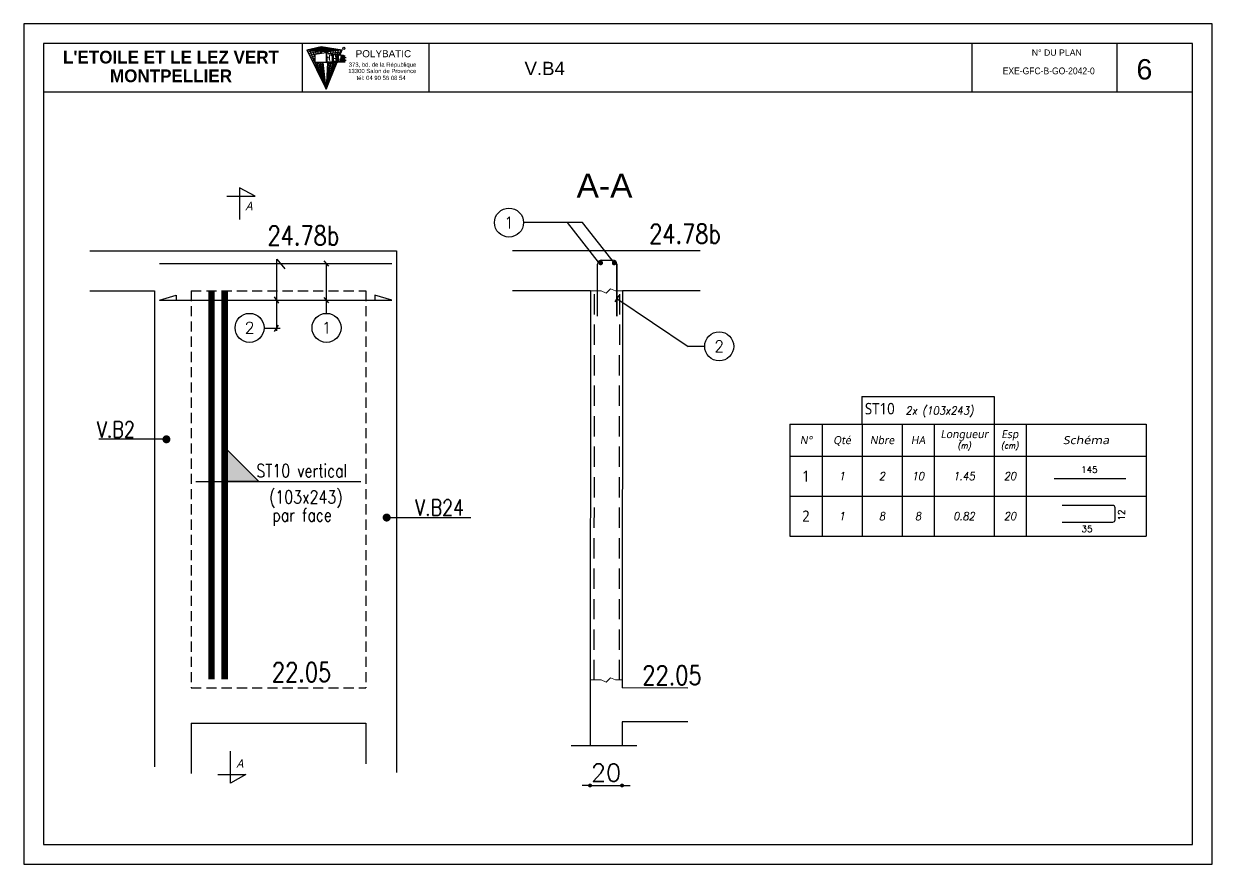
# Model space of a CAD drawing. Header units: millimetres. Extents: x -21776 to 63757, y -7870 to 8483.
# Drawn here: x -18442 to -17699, y -194 to 331 of the extents above; entities that cross this region are included whole.
import ezdxf
from ezdxf.enums import TextEntityAlignment as Align

# ---------------------------------------------------------------- set-up
doc = ezdxf.new("R2010")
doc.units = ezdxf.units.MM
doc.header["$PDMODE"] = 34
for name, pattern in [('CACHE', [9.525, 6.35, -3.175]), ('CACHEX2', [19.05, 12.7, -6.35]), ('CONTINUE', [0])]:
    doc.linetypes.add(name, pattern=pattern)
for name, color, linetype in [('COTATION', 1, 'Continuous'), ('GO-CARTOUCHE', 7, 'Continuous'), ('GO-FER-HA', 140, 'Continuous'), ('GO-TEXTE', 9, 'Continuous'), ('GO-TEXTE-ACIER', 3, 'Continuous'), ('GO-TEXTE-FER', 3, 'Continuous'), ('préfa v', 2, 'Continuous'), ('STR_ACIER_BAS', 6, 'Continuous'), ('STR_TS', 22, 'Continuous'), ('STR_TS_TXT', 7, 'Continuous'), ('STR_TXT', 102, 'Continuous'), ('STR_VOI-POT', 6, 'Continuous')]:
    doc.layers.add(name, color=color, linetype=linetype)
doc.styles.add('Lucida', font='')
doc.styles.get("Standard").update_dxf_attribs({"font": 'romans.shx'})
doc.styles.add('Tableau', font='romans.shx', dxfattribs={"width": 0.9, "oblique": 10})
doc.styles.add('Tableau2', font='trebuc.TTF', dxfattribs={"width": 0.9, "oblique": 10})
doc.styles.add('TEXTE', font='romans.shx')
doc.styles.add('TEXTE TS', font='romans.shx', dxfattribs={"width": 0.7, "oblique": 15})
doc.styles.add('TEXTEBA', font='ARIAL.TTF')
doc.styles.get('Lucida').set_extended_font_data('Lucida Sans', italic=True)
doc.dimstyles.new('COUPE-20', dxfattribs={"dimscale": 0.5, "dimtxt": 22, "dimasz": 5, "dimexe": 0.05, "dimexo": 0, "dimgap": 5, "dimtad": 1, "dimdsep": 46, "dimtxsty": 'Standard', "dimblk1": 'DOT', "dimblk2": 'DOT', "dimsah": 1, "dimcen": 0, "dimdle": 150, "dimclrd": 1, "dimclre": 1, "dimclrt": 7, "dimadec": 0, "dimazin": 0, "dimtfac": 1, "dimtix": 1, "dimtmove": 2, "dimatfit": 3, "dimldrblk": 'DOT', "dimfxl": 0, "dimtvp": 1, "dimtolj": 1, "dimtzin": 0, "dimarcsym": 0})

# ---------------------------------------------------------------- blocks, each defined once
blk = doc.blocks.new('A$C6F247267')
blk.add_hatch(color=256).paths.add_polyline_path([(0, -0.2), (-0.2, 0), (0, 0)])
blk.add_lwpolyline([(-0.2, 0), (0, 0), (0, -0.2), (-0.2, 0)])
blk = doc.blocks.new('_DOT')
at = {"color": 0, "linetype": 'ByBlock'}
blk.add_line((-0.5, 0), (-1, 0), dxfattribs=at)
at = {"color": 0, "linetype": 'ByBlock', "const_width": 0.5}
blk.add_lwpolyline([(-0.25, 0, 1), (0.25, 0, 1)], format="xyb", close=True, dxfattribs=at)
blk = doc.blocks.new('*D865')
at = {"layer": 'COTATION', "color": 1, "lineweight": -2}
for p, q in [((-18090.44, -144.76), (-18092.94, -144.76)), ((-18087.94, -144.72), (-18087.94, -144.78)), ((-18087.94, -144.76), (-18067.94, -144.76)), ((-18067.94, -144.72), (-18067.94, -144.78)), ((-18065.44, -144.76), (-18062.94, -144.76))]:
    blk.add_line(p, q, dxfattribs=at)
at = {"layer": 'DEFPOINTS', "color": 0}
for p in [(-18087.94, -129.54, 12.57), (-18067.94, -129.55, 12.57), (-18067.94, -144.76)]:
    blk.add_point(p, dxfattribs=at)
at = {"layer": 'COTATION', "color": 1, "lineweight": -2, "xscale": 2.5, "yscale": 2.5, "zscale": 2.5}
blk.add_blockref('_DOT', (-18087.94, -144.76), dxfattribs=at)
at = {"layer": 'COTATION', "color": 1, "lineweight": -2, "xscale": 2.5, "yscale": 2.5, "zscale": 2.5, "rotation": 180}
blk.add_blockref('_DOT', (-18067.94, -144.76), dxfattribs=at)
at = {"layer": 'COTATION', "color": 7, "insert": (-18077.94, -136.76), "char_height": 11, "attachment_point": 5}
blk.add_mtext('\\A1;20', dxfattribs=at)
blk = doc.blocks.new('Désignation')
at = {"layer": 'GO-TEXTE-FER'}
for p, q in [((0, 0.8), (8.9, 0.8)), ((0, 0.8), (0, 0)), ((0.8, 0.8), (0.8, 0)), ((1.8, 0.8), (1.8, 0)), ((2.8, 0.8), (2.8, 0)), ((3.6, 0.8), (3.6, 0)), ((5.1, 0.8), (5.1, 0)), ((5.9, 0.8), (5.9, 0)), ((8.9, 0.8), (8.9, 0)), ((0, 0), (8.9, 0))]:
    blk.add_line(p, q, dxfattribs=at)
at = {"layer": 'GO-TEXTE-FER', "style": 'Tableau2', "oblique": 10}
for s, p in [('Longueur', (4.356, 0.55)), ('Esp', (5.494, 0.55)), ('N°', (0.4, 0.4)), ('Qté', (1.3, 0.4)), ('Nbre', (2.3, 0.4)), ('HA', (3.2, 0.4))]:
    blk.add_text(s, height=0.2, dxfattribs=at).set_placement(p, align=Align.MIDDLE_CENTER)
at = {"layer": 'GO-TEXTE-FER', "color": 7, "style": 'Tableau', "oblique": 10, "width": 0.9}
for s, p in [('(m)', (4.356, 0.265)), ('(cm)', (5.494, 0.265))]:
    blk.add_text(s, height=0.15, dxfattribs=at).set_placement(p, align=Align.MIDDLE_CENTER)
at = {"layer": 'GO-TEXTE-FER', "style": 'Tableau2', "oblique": 10, "width": 1.2}
blk.add_text('Schéma', height=0.2, dxfattribs=at).set_placement((7.4, 0.4), align=Align.MIDDLE_CENTER)
blk = doc.blocks.new('U')
at = {"layer": 'GO-TEXTE-FER'}
for p, q in [((0, 0), (0, -1)), ((0, 0), (8.9, 0)), ((0.8, 0), (0.8, -1)), ((1.8, 0), (1.8, -1)), ((2.8, 0), (2.8, -1)), ((3.6, 0), (3.6, -1)), ((5.1, 0), (5.1, -1)), ((5.9, 0), (5.9, -1)), ((8.9, 0), (8.9, -1)), ((0, -1), (8.9, -1))]:
    blk.add_line(p, q, dxfattribs=at)
at = {"layer": 'GO-TEXTE-FER', "color": 1}
blk.add_lwpolyline([(6.803, -0.65), (8.063, -0.65, 0.414214), (8.123, -0.59), (8.123, -0.29, 0.414214), (8.063, -0.23), (6.803, -0.23)], format="xyb", dxfattribs=at)
at = {"layer": 'GO-TEXTE-FER', "color": 1, "style": 'Tableau'}
blk.add_attdef('Largeur', text='', height=0.16, rotation=90, dxfattribs=at).set_placement((8.284, -0.472), align=Align.MIDDLE_CENTER)
at = {"layer": 'GO-TEXTE-FER', "style": 'Tableau2', "width": 0.9}
blk.add_attdef('NUMERO', text='', height=0.28, dxfattribs=at).set_placement((0.4, -0.5), align=Align.MIDDLE_CENTER)
at = {"layer": 'GO-TEXTE-FER', "style": 'Tableau', "oblique": 10, "width": 0.9}
for tag, p in [('QUANTITE', (1.3, -0.5)), ('NOMBRE', (2.3, -0.5)), ('NUANCE', (3.2, -0.5)), ('LONGUEUR', (4.35, -0.5)), ('ESPACEMENTS', (5.5, -0.5))]:
    blk.add_attdef(tag, text='', height=0.2, dxfattribs=at).set_placement(p, align=Align.MIDDLE_CENTER)
at = {"layer": 'GO-TEXTE-FER', "color": 1, "style": 'Tableau'}
blk.add_attdef('Longueur', text='', height=0.16, dxfattribs=at).set_placement((7.422, -0.819), align=Align.MIDDLE_CENTER)
blk = doc.blocks.new('Barre libre')
at = {"layer": 'GO-TEXTE-FER'}
for p, q in [((0, 0), (0, -1)), ((0, 0), (8.9, 0)), ((0.8, 0), (0.8, -1)), ((1.8, 0), (1.8, -1)), ((2.8, 0), (2.8, -1)), ((3.6, 0), (3.6, -1)), ((5.1, 0), (5.1, -1)), ((5.9, 0), (5.9, -1)), ((8.9, 0), (8.9, -1)), ((0, -1), (8.9, -1))]:
    blk.add_line(p, q, dxfattribs=at)
at = {"layer": 'GO-TEXTE-FER', "color": 1}
blk.add_line((6.603, -0.563), (8.394, -0.563), dxfattribs=at)
at = {"layer": 'GO-TEXTE-FER', "color": 1, "style": 'Tableau'}
blk.add_attdef('Longueur', text='', height=0.16, dxfattribs=at).set_placement((7.481, -0.336), align=Align.MIDDLE_CENTER)
at = {"layer": 'GO-TEXTE-FER', "style": 'Tableau2', "width": 0.9}
blk.add_attdef('NUMERO', text='', height=0.28, dxfattribs=at).set_placement((0.4, -0.5), align=Align.MIDDLE_CENTER)
at = {"layer": 'GO-TEXTE-FER', "style": 'Tableau', "oblique": 10, "width": 0.9}
for tag, p in [('QUANTITE', (1.3, -0.5)), ('NOMBRE', (2.3, -0.5)), ('NUANCE', (3.2, -0.5)), ('LONGUEUR', (4.35, -0.5)), ('ESPACEMENTS', (5.5, -0.5))]:
    blk.add_attdef(tag, text='', height=0.2, dxfattribs=at).set_placement(p, align=Align.MIDDLE_CENTER)

msp = doc.modelspace()

# ---------------------------------------------------------------- linework, layer by layer
at = {"lineweight": 18}
for points in [[(-18087.74657, 164.22515), (-18080.94845, 164.22515), (-18077.92598, 162.80136), (-18075.1783, 165.57246), (-18072.01845, 164.22515), (-18067.74706, 164.22515)], [(-18087.90145, -78.77509), (-18080.94845, -78.77509), (-18077.92598, -80.19888), (-18075.1783, -77.42777), (-18072.01845, -78.77509), (-18067.896, -78.77509)]]:
    msp.add_lwpolyline(points, dxfattribs=at)
at = {"layer": 'COTATION'}
for p, q in [((-18092.58974, 206.83665, -12.56757), (-18129.5159, 206.83665, -12.56757)), ((-18082.68305, 182.1795, 141.21622), (-18102.09861, 206.83665, 11.60203)), ((-18072.64318, 181.50514, 141.21622), (-18092.58974, 206.83665, 8.05714)), ((-18251.08077, 179.67565), (-18254.03147, 183.03076)), ((-18252.55612, 150.16688, 442.5), (-18252.55612, 181.3532, 442.5)), ((-18282.37197, 156.51544, -10.99308), (-18284.94777, 160.40474, -10.99308)), ((-18251.08077, 156.78253, -10.99308), (-18254.03147, 160.13764, -10.99308)), ((-18069.89905, 161.3301, -12.56757), (-18072.47485, 157.44081, -12.56757)), ((-18071.18695, 159.37363, -12.56757), (-18026.5993, 129.36218, 525.13111)), ((-18285.0247, 138.92498), (-18282.4489, 142.81428)), ((-18291.5635, 140.91098), (-18281.57133, 140.91098)), ((-18016.31133, 129.36218, 282.43243), (-18026.5993, 129.36218, 282.43243)), ((-18352.56418, 71.48764, -0.00589), (-18394.71246, 71.48764, -0.00589)), ((-18214.96989, 22.61836, -0.00589), (-18162.44952, 22.61836, -0.00589)), ((-18099.79597, -119.76253), (-18058.6076, -119.76253))]:
    msp.add_line(p, q, dxfattribs=at)
for points, elevation in [([(-18356.96045, 158.46009), (-18346.4028, 161.46008), (-18346.4028, 158.46009)], -10.99308), ([(-18356.96045, 158.46009), (-18211.8366, 158.46009)], -10.99308), ([(-18211.8366, 158.46009), (-18222.39424, 161.46008), (-18222.39424, 158.46009)], 115.98617)]:
    msp.add_lwpolyline(points, dxfattribs=dict(at, elevation=elevation))
at = {"layer": 'COTATION', "const_width": 2.5, "elevation": -0.00589}
for points in [[(-18353.81418, 71.48764, 1), (-18351.31418, 71.48764, 1)], [(-18213.71989, 22.61836, -1), (-18216.21989, 22.61836, -1)]]:
    msp.add_lwpolyline(points, format="xyb", close=True, dxfattribs=at)
at = {"layer": 'GO-CARTOUCHE', "color": 9, "linetype": 'CONTINUE'}
for p, q in [((-18264.82537, 314.71174), (-18255.89659, 316.7882)), ((-18264.82537, 314.71174), (-18255.89659, 316.7882)), ((-18264.82537, 314.71174), (-18251.74367, 313.46586)), ((-18264.82537, 314.71174), (-18252.7819, 290.20951)), ((-18264.82537, 314.71174), (-18251.74367, 313.46586)), ((-18264.82537, 314.71174), (-18252.7819, 290.20951)), ((-18264.27798, 313.5981), (-18255.75501, 315.58007)), ((-18264.27798, 313.5981), (-18255.75501, 315.58007)), ((-18263.8191, 314.6159), (-18254.89047, 316.6285)), ((-18263.8191, 314.6159), (-18254.89047, 316.6285)), ((-18263.7306, 312.48446), (-18255.61343, 314.37195)), ((-18263.7306, 312.48446), (-18255.61343, 314.37195)), ((-18259.84186, 307.05683), (-18263.20737, 315.08801)), ((-18263.20737, 315.08801), (-18250.12065, 313.69233)), ((-18259.84186, 307.05683), (-18263.20737, 315.08801)), ((-18263.20737, 315.08801), (-18250.12065, 313.69233)), ((-18263.18322, 311.37083), (-18255.47186, 313.16383)), ((-18263.18322, 311.37083), (-18255.47186, 313.16383)), ((-18261.80656, 314.42423), (-18252.87824, 316.30909)), ((-18261.80656, 314.42423), (-18252.87824, 316.30909)), ((-18259.84186, 310.45341), (-18261.58938, 315.46429)), ((-18261.58938, 315.46429), (-18248.49763, 313.9188)), ((-18259.84186, 310.45341), (-18261.58938, 315.46429)), ((-18261.58938, 315.46429), (-18248.49763, 313.9188)), ((-18259.97139, 315.84057), (-18246.87461, 314.14526)), ((-18258.88032, 311.95081), (-18259.97139, 315.84057)), ((-18259.97139, 315.84057), (-18246.87461, 314.14526)), ((-18258.88032, 311.95081), (-18259.97139, 315.84057)), ((-18252.7819, 312.84764), (-18259.84186, 311.80941)), ((-18252.7819, 312.84764), (-18259.84186, 311.80941)), ((-18259.79403, 314.23256), (-18250.86601, 315.98969)), ((-18259.79403, 314.23256), (-18250.86601, 315.98969)), ((-18257.4835, 312.15622), (-18258.3534, 316.21684)), ((-18258.3534, 316.21684), (-18245.2516, 314.37173)), ((-18257.4835, 312.15622), (-18258.3534, 316.21684)), ((-18258.3534, 316.21684), (-18245.2516, 314.37173)), ((-18257.78149, 314.04089), (-18248.85378, 315.67029)), ((-18257.78149, 314.04089), (-18248.85378, 315.67029)), ((-18256.10102, 312.35953), (-18256.73541, 316.59312)), ((-18256.73541, 316.59312), (-18243.62858, 314.5982)), ((-18256.10102, 312.35953), (-18256.73541, 316.59312)), ((-18256.73541, 316.59312), (-18243.62858, 314.5982)), ((-18255.38986, 312.46411), (-18255.89659, 316.7882)), ((-18255.89659, 316.7882), (-18242.81489, 314.71174)), ((-18255.38986, 312.46411), (-18255.89659, 316.7882)), ((-18255.89659, 316.7882), (-18242.81489, 314.71174)), ((-18255.76896, 313.84922), (-18246.84155, 315.35089)), ((-18255.76896, 313.84922), (-18246.84155, 315.35089)), ((-18253.75642, 313.65755), (-18244.82932, 315.03149)), ((-18253.75642, 313.65755), (-18244.82932, 315.03149)), ((-18251.61975, 312.66594), (-18252.7819, 312.84764)), ((-18252.7819, 312.84764), (-18252.7819, 306.83766)), ((-18251.61975, 312.66594), (-18252.7819, 312.84764)), ((-18252.7819, 312.84764), (-18252.7819, 306.83766)), ((-18252.75016, 313.56172), (-18243.8232, 314.87179)), ((-18252.75016, 313.56172), (-18243.8232, 314.87179)), ((-18252.36661, 310.42874), (-18252.36661, 312.36237)), ((-18251.83847, 312.2798), (-18252.36661, 312.36237)), ((-18252.36661, 310.42874), (-18252.36661, 312.36237)), ((-18251.83847, 312.2798), (-18252.36661, 312.36237)), ((-18251.74367, 313.46586), (-18251.77827, 312.69073)), ((-18251.74367, 313.46586), (-18251.77827, 312.69073)), ((-18242.81489, 314.71174), (-18251.74367, 313.46586)), ((-18242.81489, 314.71174), (-18251.74367, 313.46586)), ((-18251.45391, 312.45577), (-18243.26791, 313.59808)), ((-18251.45391, 312.45577), (-18243.26791, 313.59808)), ((-18251.32107, 312.22687), (-18250.01017, 312.41754)), ((-18251.32107, 312.22687), (-18250.01017, 312.41754)), ((-18250.12065, 313.69233), (-18250.2692, 312.38156)), ((-18250.12065, 313.69233), (-18250.2692, 312.38156)), ((-18249.5074, 311.90154), (-18249.74907, 312.29052)), ((-18249.5074, 311.90154), (-18249.74907, 312.29052)), ((-18248.87815, 312.23732), (-18249.64587, 312.12442)), ((-18248.87815, 312.23732), (-18249.64587, 312.12442)), ((-18249.34447, 311.43588), (-18249.5074, 311.90154)), ((-18249.34447, 311.43588), (-18249.5074, 311.90154)), ((-18248.87815, 307.2412), (-18248.87815, 312.24188)), ((-18248.87815, 307.2412), (-18248.87815, 312.24188)), ((-18248.46286, 312.17239), (-18248.87815, 312.23732)), ((-18248.46286, 312.17239), (-18248.87815, 312.23732)), ((-18248.49763, 313.9188), (-18248.85798, 312.23417)), ((-18248.49763, 313.9188), (-18248.85798, 312.23417)), ((-18248.46286, 307.65649), (-18248.46286, 312.17239)), ((-18248.46286, 307.65649), (-18248.46286, 312.17239)), ((-18248.46286, 311.82787), (-18247.42218, 311.97105)), ((-18248.46286, 311.82787), (-18247.42218, 311.97105)), ((-18248.46286, 311.82787), (-18248.46254, 307.65649)), ((-18248.46286, 311.82787), (-18248.46254, 307.65649)), ((-18247.43623, 312.01189), (-18246.57579, 309.51177)), ((-18247.06489, 311.95383), (-18247.43623, 312.01189)), ((-18247.43623, 312.01189), (-18246.57579, 309.51177)), ((-18247.06489, 311.95383), (-18247.43623, 312.01189)), ((-18247.42218, 311.97105), (-18246.57579, 309.51177)), ((-18247.42218, 311.97105), (-18246.57579, 309.51177)), ((-18246.87461, 314.14526), (-18247.40243, 312.0066)), ((-18246.87461, 314.14526), (-18247.40243, 312.0066)), ((-18247.28093, 311.98761), (-18243.72092, 312.48442)), ((-18247.28093, 311.98761), (-18243.72092, 312.48442)), ((-18247.06489, 311.95383), (-18246.37954, 309.96246)), ((-18247.06489, 311.95383), (-18246.37954, 309.96246)), ((-18245.2516, 314.37173), (-18246.07008, 311.7455)), ((-18245.2516, 314.37173), (-18246.07008, 311.7455)), ((-18243.62858, 314.5982), (-18244.75649, 311.59293)), ((-18243.62858, 314.5982), (-18244.75649, 311.59293)), ((-18244.20538, 311.29344), (-18242.81489, 314.71174)), ((-18244.20538, 311.29344), (-18242.81489, 314.71174)), ((-18262.63584, 310.25719), (-18259.84186, 310.90678)), ((-18262.63584, 310.25719), (-18259.84186, 310.90678)), ((-18262.08846, 309.14355), (-18259.84186, 309.66583)), ((-18262.08846, 309.14355), (-18259.84186, 309.66583)), ((-18261.54108, 308.02991), (-18259.84186, 308.4249)), ((-18261.54108, 308.02991), (-18259.84186, 308.4249)), ((-18260.9937, 306.91628), (-18259.84186, 307.184)), ((-18260.9937, 306.91628), (-18259.84186, 307.184)), ((-18260.44632, 305.80264), (-18256.04328, 306.8259)), ((-18260.44632, 305.80264), (-18256.04328, 306.8259)), ((-18259.89894, 304.689), (-18254.6224, 305.91509)), ((-18259.89894, 304.689), (-18254.6224, 305.91509)), ((-18259.84186, 311.80941), (-18259.84186, 306.8259)), ((-18259.84186, 311.80941), (-18259.84186, 306.8259)), ((-18259.84186, 306.8259), (-18252.36661, 307.2412)), ((-18259.84186, 306.8259), (-18252.36661, 307.2412)), ((-18252.44533, 306.83822), (-18259.84186, 306.8259)), ((-18252.44533, 306.83822), (-18259.84186, 306.8259)), ((-18252.7819, 290.20951), (-18259.74509, 306.8259)), ((-18252.7819, 290.20951), (-18259.74509, 306.8259)), ((-18259.35155, 303.57537), (-18254.48082, 304.70697)), ((-18259.35155, 303.57537), (-18254.48082, 304.70697)), ((-18252.7819, 290.20951), (-18258.57679, 306.8259)), ((-18252.7819, 290.20951), (-18258.57679, 306.8259)), ((-18252.7819, 290.20951), (-18257.44279, 306.8259)), ((-18252.7819, 290.20951), (-18257.44279, 306.8259)), ((-18252.7819, 290.20951), (-18256.3416, 306.8259)), ((-18252.7819, 290.20951), (-18256.3416, 306.8259)), ((-18252.7819, 290.20951), (-18255.27182, 306.8259)), ((-18252.7819, 290.20951), (-18255.27182, 306.8259)), ((-18252.7819, 290.20951), (-18254.72913, 306.8259)), ((-18252.7819, 290.20951), (-18254.72913, 306.8259)), ((-18252.7819, 290.20951), (-18245.92579, 307.0641)), ((-18252.7819, 290.20951), (-18245.92579, 307.0641)), ((-18246.46321, 307.04543), (-18252.7819, 290.20951)), ((-18246.46321, 307.04543), (-18252.7819, 290.20951)), ((-18247.54661, 307.00779), (-18252.7819, 290.20951)), ((-18247.54661, 307.00779), (-18252.7819, 290.20951)), ((-18248.64555, 306.96961), (-18252.7819, 290.20951)), ((-18248.64555, 306.96961), (-18252.7819, 290.20951)), ((-18249.76035, 306.93088), (-18252.7819, 290.20951)), ((-18249.76035, 306.93088), (-18252.7819, 290.20951)), ((-18250.89136, 306.89159), (-18252.7819, 290.20951)), ((-18250.89136, 306.89159), (-18252.7819, 290.20951)), ((-18252.03894, 306.85172), (-18252.7819, 290.20951)), ((-18252.03894, 306.85172), (-18252.7819, 290.20951)), ((-18252.44533, 306.83822), (-18250.35743, 306.91462)), ((-18252.44533, 306.83822), (-18250.35743, 306.91462)), ((-18252.36661, 310.42874), (-18251.94849, 310.3963)), ((-18252.36661, 310.42874), (-18251.94849, 310.3963)), ((-18251.79868, 309.96813), (-18252.36661, 310.0122)), ((-18252.36661, 310.0122), (-18252.36661, 307.2412)), ((-18251.79868, 309.96813), (-18252.36661, 310.0122)), ((-18252.36661, 310.0122), (-18252.36661, 307.2412)), ((-18252.36661, 307.2412), (-18247.3624, 307.2412)), ((-18252.36661, 307.2412), (-18247.3624, 307.2412)), ((-18252.1684, 303.95186), (-18246.89201, 304.68882)), ((-18252.1684, 303.95186), (-18246.89201, 304.68882)), ((-18252.12121, 305.00897), (-18246.439, 305.80248)), ((-18252.12121, 305.00897), (-18246.439, 305.80248)), ((-18252.07402, 306.06608), (-18245.98598, 306.91614)), ((-18252.07402, 306.06608), (-18245.98598, 306.91614)), ((-18251.58931, 310.17414), (-18251.79868, 309.96813)), ((-18251.58931, 310.17414), (-18251.79868, 309.96813)), ((-18250.84402, 310.4457), (-18250.86967, 309.8769)), ((-18250.84402, 310.4457), (-18250.86967, 309.8769)), ((-18250.86967, 309.8769), (-18250.82994, 309.01592)), ((-18250.86967, 309.8769), (-18250.82994, 309.01592)), ((-18250.75169, 311.14564), (-18250.84402, 310.4457)), ((-18250.75169, 311.14564), (-18250.84402, 310.4457)), ((-18250.82994, 309.01592), (-18250.63807, 308.03846)), ((-18250.82994, 309.01592), (-18250.63807, 308.03846)), ((-18250.60021, 311.7037), (-18250.75169, 311.14564)), ((-18250.60021, 311.7037), (-18250.75169, 311.14564)), ((-18250.35743, 306.91462), (-18249.98353, 306.9283)), ((-18250.35743, 306.91462), (-18249.98353, 306.9283)), ((-18249.95486, 306.92935), (-18245.45845, 307.09388)), ((-18249.95486, 306.92935), (-18245.45845, 307.09388)), ((-18249.21952, 310.76338), (-18249.34447, 311.43588)), ((-18249.21952, 310.76338), (-18249.34447, 311.43588)), ((-18248.88032, 307.24058), (-18245.44902, 307.2412)), ((-18248.88032, 307.24058), (-18245.44902, 307.2412)), ((-18248.46286, 307.65649), (-18247.3624, 307.65649)), ((-18248.46286, 307.65649), (-18247.3624, 307.65649)), ((-18248.46254, 309.34612), (-18246.57579, 309.51177)), ((-18248.46254, 309.34612), (-18246.57579, 309.51177)), ((-18248.46254, 307.65649), (-18247.3624, 307.6531)), ((-18248.46254, 307.65649), (-18247.3624, 307.6531)), ((-18247.3624, 307.2412), (-18247.3624, 307.65649)), ((-18247.3624, 307.2412), (-18247.3624, 307.65649)), ((-18247.3624, 307.2412), (-18246.57303, 307.2412)), ((-18247.3624, 307.2412), (-18246.57303, 307.2412)), ((-18245.89605, 311.77109), (-18246.94872, 311.61629)), ((-18245.89605, 311.77109), (-18246.94872, 311.61629)), ((-18246.57579, 307.2412), (-18246.57579, 309.51177)), ((-18246.57579, 307.2412), (-18246.57579, 309.51177)), ((-18246.57579, 307.6531), (-18246.57303, 307.2412)), ((-18246.57579, 307.6531), (-18246.57303, 307.2412)), ((-18246.57303, 307.2412), (-18246.16049, 307.2412)), ((-18246.57303, 307.2412), (-18246.16049, 307.2412)), ((-18245.89605, 311.77109), (-18246.37954, 309.96246)), ((-18245.89605, 311.77109), (-18246.37954, 309.96246)), ((-18245.56594, 311.71949), (-18246.16049, 309.49542)), ((-18245.56594, 311.71949), (-18246.16049, 309.49542)), ((-18246.16049, 307.24628), (-18246.15828, 309.50369)), ((-18246.16049, 307.24628), (-18246.15828, 309.50369)), ((-18246.16049, 307.2412), (-18246.16049, 309.49542)), ((-18246.16049, 307.2412), (-18246.16049, 309.49542)), ((-18246.15828, 309.50369), (-18245.57817, 311.67374)), ((-18246.15828, 309.50369), (-18245.57817, 311.67374)), ((-18245.56594, 311.71949), (-18245.89605, 311.77109)), ((-18245.56594, 311.71949), (-18245.89605, 311.77109)), ((-18245.57817, 311.67374), (-18245.4545, 311.69227)), ((-18245.57817, 311.67374), (-18245.4545, 311.69227)), ((-18245.4545, 311.70206), (-18245.57535, 311.68429)), ((-18245.4545, 311.70206), (-18245.57535, 311.68429)), ((-18245.45871, 307.24516), (-18241.86047, 307.24515)), ((-18245.45871, 307.24516), (-18241.86047, 307.24515)), ((-18245.45775, 307.0939), (-18240.89832, 307.2394)), ((-18245.45775, 307.0939), (-18240.89832, 307.2394)), ((-18245.4545, 307.2412), (-18245.4545, 311.70206)), ((-18244.65018, 311.57631), (-18245.4545, 311.70206)), ((-18245.4545, 307.2412), (-18245.4545, 311.70206)), ((-18244.65018, 311.57631), (-18245.4545, 311.70206)), ((-18245.4545, 307.2412), (-18244.57431, 307.2412)), ((-18245.4545, 307.2412), (-18244.57431, 307.2412)), ((-18244.69508, 311.2891), (-18245.16379, 311.36238)), ((-18245.16379, 309.61299), (-18245.16379, 311.36238)), ((-18244.69508, 311.2891), (-18245.16379, 311.36238)), ((-18245.16379, 309.61299), (-18245.16379, 311.36238)), ((-18245.16379, 309.61299), (-18244.78499, 309.5836)), ((-18245.16379, 309.61299), (-18244.78499, 309.5836)), ((-18245.16379, 309.32141), (-18244.80748, 309.29376)), ((-18245.16379, 307.5319), (-18245.16379, 309.32141)), ((-18245.16379, 309.32141), (-18244.80748, 309.29376)), ((-18245.16379, 307.5319), (-18245.16379, 309.32141)), ((-18245.16379, 307.5319), (-18244.66366, 307.5319)), ((-18245.16379, 307.5319), (-18244.66366, 307.5319)), ((-18244.41275, 307.38312), (-18244.57866, 307.24516)), ((-18244.41275, 307.38312), (-18244.57866, 307.24516)), ((-18244.57866, 307.24516), (-18244.00873, 307.24515)), ((-18244.57866, 307.24516), (-18244.00873, 307.24515)), ((-18244.29383, 307.6396), (-18244.41275, 307.38312)), ((-18244.29383, 307.6396), (-18244.41275, 307.38312)), ((-18244.37433, 311.3428), (-18244.17393, 311.37077)), ((-18244.37433, 311.3428), (-18244.17393, 311.37077)), ((-18243.50226, 311.39685), (-18244.33986, 311.27367)), ((-18243.50226, 311.39685), (-18244.33986, 311.27367)), ((-18244.32286, 309.06718), (-18244.26967, 308.89893)), ((-18244.32286, 309.06718), (-18244.26967, 308.89893)), ((-18244.22546, 307.9689), (-18244.29383, 307.6396)), ((-18244.22546, 307.9689), (-18244.29383, 307.6396)), ((-18244.26967, 308.89893), (-18244.21721, 308.57828)), ((-18244.26967, 308.89893), (-18244.21721, 308.57828)), ((-18244.2049, 308.26604), (-18244.22546, 307.9689)), ((-18244.2049, 308.26604), (-18244.22546, 307.9689)), ((-18244.21721, 308.57828), (-18244.2049, 308.26604)), ((-18244.21721, 308.57828), (-18244.2049, 308.26604)), ((-18243.96324, 307.55561), (-18244.0005, 307.24515)), ((-18243.96324, 307.55561), (-18244.0005, 307.24515)), ((-18243.92124, 307.90557), (-18243.96324, 307.55561)), ((-18243.92124, 307.90557), (-18243.96324, 307.55561)), ((-18243.88626, 308.19712), (-18243.92124, 307.90557)), ((-18243.88626, 308.19712), (-18243.92124, 307.90557)), ((-18243.85276, 308.47618), (-18243.88626, 308.19712)), ((-18243.85276, 308.47618), (-18243.88626, 308.19712)), ((-18243.81897, 308.75775), (-18243.85276, 308.47618)), ((-18243.81897, 308.75775), (-18243.85276, 308.47618)), ((-18243.80148, 308.90352), (-18243.81897, 308.75775)), ((-18243.80148, 308.90352), (-18243.81897, 308.75775)), ((-18243.78998, 308.99937), (-18243.80148, 308.90352)), ((-18243.78998, 308.99937), (-18243.80148, 308.90352)), ((-18243.78063, 309.07725), (-18243.78998, 308.99937)), ((-18243.78063, 309.07725), (-18243.78998, 308.99937)), ((-18243.759, 309.25747), (-18243.78063, 309.07725)), ((-18243.759, 309.25747), (-18243.78063, 309.07725)), ((-18243.71419, 309.63089), (-18243.759, 309.25747)), ((-18243.71419, 309.63089), (-18243.759, 309.25747)), ((-18243.66509, 310.04001), (-18243.71419, 309.63089)), ((-18243.66509, 310.04001), (-18243.71419, 309.63089)), ((-18243.54361, 308.61255), (-18243.70771, 307.24515)), ((-18243.54361, 308.61255), (-18243.70771, 307.24515)), ((-18243.50226, 311.39685), (-18243.66509, 310.04001)), ((-18243.50226, 311.39685), (-18243.66509, 310.04001)), ((-18243.54361, 308.61255), (-18243.25258, 308.58997)), ((-18243.54361, 308.61255), (-18243.25258, 308.58997)), ((-18243.50894, 308.90144), (-18243.40002, 309.809)), ((-18243.50894, 308.90144), (-18243.40002, 309.809)), ((-18243.50894, 308.90144), (-18243.28818, 308.88431)), ((-18243.50894, 308.90144), (-18243.28818, 308.88431)), ((-18243.29533, 311.36449), (-18243.50226, 311.39685)), ((-18243.29533, 311.36449), (-18243.50226, 311.39685)), ((-18243.40002, 309.809), (-18243.28818, 308.88431)), ((-18243.40002, 309.809), (-18243.28818, 308.88431)), ((-18243.29533, 311.36449), (-18242.79711, 307.24515)), ((-18243.29533, 311.36449), (-18242.79711, 307.24515)), ((-18243.27735, 311.21583), (-18242.79663, 311.28653)), ((-18243.27735, 311.21583), (-18242.79663, 311.28653)), ((-18243.25258, 308.58997), (-18243.08945, 307.2412)), ((-18243.25258, 308.58997), (-18243.08945, 307.2412)), ((-18243.2439, 310.93925), (-18242.79663, 310.99229)), ((-18243.2439, 310.93925), (-18242.79663, 310.99229)), ((-18243.23625, 310.876), (-18242.52669, 310.95009)), ((-18243.23625, 310.876), (-18242.52669, 310.95009)), ((-18242.79663, 311.28653), (-18242.79663, 310.99229)), ((-18241.96604, 311.15667), (-18242.79663, 311.28653)), ((-18242.79663, 311.28653), (-18242.79663, 310.99229)), ((-18241.96604, 311.15667), (-18242.79663, 311.28653)), ((-18242.79663, 310.99229), (-18242.52669, 310.95009)), ((-18242.79663, 310.99229), (-18242.52669, 310.95009)), ((-18242.52669, 307.24515), (-18242.52669, 310.95009)), ((-18242.52669, 307.24515), (-18242.52669, 310.95009)), ((-18242.23598, 310.90464), (-18241.96604, 310.86244)), ((-18242.23598, 307.24515), (-18242.23598, 310.90464)), ((-18242.23598, 310.90464), (-18241.96604, 310.86244)), ((-18242.23598, 307.24515), (-18242.23598, 310.90464)), ((-18242.23598, 310.83882), (-18241.96604, 310.86244)), ((-18242.23598, 310.83882), (-18241.96604, 310.86244)), ((-18242.23598, 307.24515), (-18241.86047, 307.24515)), ((-18242.23598, 307.24515), (-18241.86047, 307.24515)), ((-18241.96604, 310.86244), (-18241.96604, 311.15667)), ((-18241.96604, 310.86244), (-18241.96604, 311.15667)), ((-18241.86047, 311.14017), (-18241.96604, 311.10627)), ((-18241.86047, 311.14017), (-18241.96604, 311.10627)), ((-18241.86047, 311.14017), (-18241.86047, 307.24403)), ((-18241.56976, 311.09472), (-18241.86047, 311.14017)), ((-18241.86047, 311.14017), (-18241.86047, 307.24403)), ((-18241.56976, 311.09472), (-18241.86047, 311.14017)), ((-18241.86047, 307.24403), (-18241.56976, 307.2412)), ((-18241.86047, 307.24403), (-18241.56976, 307.2412)), ((-18241.56976, 311.09472), (-18241.56976, 307.2412)), ((-18241.56976, 311.09472), (-18241.56976, 307.2412)), ((-18241.56976, 310.95825), (-18240.91121, 311.01952)), ((-18241.56976, 310.95825), (-18240.91121, 311.01952)), ((-18241.47521, 309.10673), (-18241.45875, 308.69355)), ((-18241.47521, 309.10673), (-18241.45875, 308.69355)), ((-18241.45875, 308.69355), (-18241.41943, 308.31514)), ((-18241.45875, 308.69355), (-18241.41943, 308.31514)), ((-18241.41943, 308.31514), (-18241.35943, 307.99693)), ((-18241.41943, 308.31514), (-18241.35943, 307.99693)), ((-18241.35943, 307.99693), (-18241.27329, 307.7021)), ((-18241.35943, 307.99693), (-18241.27329, 307.7021)), ((-18241.27329, 307.7021), (-18241.13828, 307.42692)), ((-18241.27329, 307.7021), (-18241.13828, 307.42692)), ((-18240.66449, 309.79611), (-18241.1542, 309.75055)), ((-18240.66449, 309.79611), (-18241.1542, 309.75055)), ((-18241.13828, 307.42692), (-18240.98325, 307.25681)), ((-18241.13828, 307.42692), (-18240.98325, 307.25681)), ((-18240.67745, 308.32288), (-18241.12033, 308.28168)), ((-18240.67745, 308.32288), (-18241.12033, 308.28168)), ((-18240.67745, 308.32288), (-18240.38261, 308.33367)), ((-18240.67745, 308.32288), (-18240.38261, 308.33367)), ((-18240.36698, 309.74959), (-18240.66449, 309.79611)), ((-18240.36698, 309.74959), (-18240.66449, 309.79611)), ((-18258.80417, 302.46173), (-18254.33924, 303.49885)), ((-18258.80417, 302.46173), (-18254.33924, 303.49885)), ((-18258.25679, 301.34809), (-18254.19767, 302.29072)), ((-18258.25679, 301.34809), (-18254.19767, 302.29072)), ((-18257.70941, 300.23445), (-18254.05609, 301.0826)), ((-18257.70941, 300.23445), (-18254.05609, 301.0826)), ((-18257.16203, 299.12082), (-18253.91451, 299.87448)), ((-18257.16203, 299.12082), (-18253.91451, 299.87448)), ((-18256.61465, 298.00718), (-18253.77293, 298.66635)), ((-18256.61465, 298.00718), (-18253.77293, 298.66635)), ((-18256.06727, 296.89354), (-18253.63136, 297.45823)), ((-18256.06727, 296.89354), (-18253.63136, 297.45823)), ((-18252.45156, 297.6092), (-18249.61009, 298.00688)), ((-18252.45156, 297.6092), (-18249.61009, 298.00688)), ((-18252.40436, 298.66631), (-18249.15708, 299.12053)), ((-18252.40436, 298.66631), (-18249.15708, 299.12053)), ((-18252.35717, 299.72342), (-18248.70406, 300.23419)), ((-18252.35717, 299.72342), (-18248.70406, 300.23419)), ((-18252.30998, 300.78053), (-18248.25105, 301.34785)), ((-18252.30998, 300.78053), (-18248.25105, 301.34785)), ((-18252.26279, 301.83764), (-18247.79804, 302.46151)), ((-18252.26279, 301.83764), (-18247.79804, 302.46151)), ((-18252.21559, 302.89475), (-18247.34502, 303.57516)), ((-18252.21559, 302.89475), (-18247.34502, 303.57516)), ((-18252.49875, 296.55209), (-18250.0631, 296.89322)), ((-18252.49875, 296.55209), (-18250.0631, 296.89322))]:
    msp.add_line(p, q, dxfattribs=at)
at = {"layer": 'GO-CARTOUCHE', "color": 3}
for p, q in [((-17918.07934, 98.16376), (-17835.52752, 98.16376)), ((-17918.07934, 98.16376), (-17918.07934, 80.98185)), ((-17835.52752, 98.16376), (-17835.52752, 80.98185)), ((-17918.07934, 80.98185), (-17835.52752, 80.98185)), ((-17918.07934, 80.98185), (-17835.52752, 80.98185))]:
    msp.add_line(p, q, dxfattribs=at)
at = {"layer": 'GO-CARTOUCHE', "linetype": 'Continuous'}
for points in [[(-17699.25631, -193.93929), (-17699.25631, 331.06071), (-18441.68054, 331.06071), (-18441.68054, -193.93929)], [(-17699.25631, -193.93929), (-17699.25631, 331.06071), (-18441.68054, 331.06071), (-18441.68054, -193.93929)], [(-17711.62881, -181.56679), (-17711.62881, 318.68821), (-18429.30804, 318.68821), (-18429.30804, -181.56679)], [(-17711.62881, -181.56679), (-17711.62881, 318.68821), (-18429.30804, 318.68821), (-18429.30804, -181.56679)]]:
    msp.add_lwpolyline(points, close=True, dxfattribs=at)
at = {"layer": 'GO-CARTOUCHE', "color": 9, "linetype": 'CONTINUE'}
msp.add_circle((-18241.75512, 315.74468), 0.66447, dxfattribs=at)
msp.add_circle((-18241.75512, 315.74468), 0.66447, dxfattribs=at)
msp.add_circle((-18241.75512, 315.74468), 0.66447, dxfattribs=at)
msp.add_circle((-18241.75512, 315.74468), 0.66447, dxfattribs=at)
msp.add_circle((-18241.75512, 315.74468), 0.66447, dxfattribs=at)
msp.add_circle((-18241.75512, 315.74468), 0.66447, dxfattribs=at)
at = {"layer": 'GO-TEXTE', "color": 7}
for p, q in [((-18267.85374, 318.68821), (-18267.85374, 288.39047)), ((-18267.85374, 318.68821), (-18267.85374, 288.39047)), ((-18188.58323, 318.68821), (-18188.58323, 288.39047)), ((-18188.58323, 318.68821), (-18188.58323, 288.39047)), ((-17849.49765, 318.68821), (-17849.49765, 288.39047)), ((-17849.49765, 318.68821), (-17849.49765, 288.39047)), ((-17758.79155, 318.68821), (-17758.79155, 288.39047)), ((-17758.79155, 318.68821), (-17758.79155, 288.39047)), ((-17711.62881, 288.39047), (-18429.30804, 288.39047)), ((-17711.62881, 288.39047), (-18429.30804, 288.39047))]:
    msp.add_line(p, q, dxfattribs=at)
at = {"layer": 'GO-TEXTE', "elevation": 279.66905, "flags": 128}
for points in [[(-18314.8358, 223.40058), (-18297.18805, 223.40058), (-18306.8661, 228.68063), (-18306.8661, 208.75916)], [(-18320.53699, -137.99165), (-18302.88925, -137.99165), (-18312.5673, -143.27171), (-18312.5673, -123.35023)]]:
    msp.add_lwpolyline(points, dxfattribs=at)
at = {"layer": 'GO-TEXTE-ACIER'}
for centre in [(-18138.57266, 206.83665, -12.56757), (-18300.61818, 141.10517), (-18252.55612, 141.11011, 442.5), (-18007.25665, 129.55637, 282.43243)]:
    msp.add_circle(centre, 9.05676, dxfattribs=at)
at = {"layer": 'préfa v', "color": 2, "ltscale": 3}
for p, q in [((-18087.73138, 189.22515), (-18136.35054, 189.22515)), ((-18019.128, 189.22515), (-18087.73138, 189.22515)), ((-18087.73138, 164.22515), (-18136.35054, 164.22515)), ((-18087.74863, 164.22515), (-18087.94467, -119.76253)), ((-18067.74716, 164.22515), (-18067.89941, -83.77485)), ((-18019.128, 164.22515), (-18067.74716, 164.22515)), ((-18026.78321, -83.98044), (-18067.89941, -83.77485)), ((-18067.91392, -105.05318), (-18067.94468, -119.77616)), ((-18026.78321, -105.05318), (-18067.91392, -105.05318))]:
    msp.add_line(p, q, dxfattribs=at)
at = {"layer": 'STR_TS', "color": 3}
msp.add_line((-18231.05118, 44.87795, -70.13956), (-18334.1341, 44.87795, -70.13956), dxfattribs=at)
at = {"layer": 'STR_TS', "const_width": 4, "elevation": -140.27912}
msp.add_lwpolyline([(-18324.3897, -78.51162), (-18324.3897, 164.22515)], dxfattribs=at)
at = {"layer": 'STR_TS', "linetype": 'CACHE', "ltscale": 2, "const_width": 4, "elevation": -140.27912}
msp.add_lwpolyline([(-18316.17259, -78.51162), (-18316.17259, 164.22515)], dxfattribs=at)
at = {"layer": 'STR_VOI-POT', "color": 4}
for p, q in [((-18400.31625, 189.22515), (-18359.96045, 189.22515)), ((-18359.96045, 189.22515), (-18208.8366, 189.22515)), ((-18208.8366, 189.22515, -0.00589), (-18208.8366, -136.68752, -0.00589)), ((-18400.31625, 164.22515), (-18359.96045, 164.22515)), ((-18359.96045, 164.22515, -0.00589), (-18359.96045, -133.20213, -0.00589)), ((-18337.1341, -105.77485), (-18228.05118, -105.77485)), ((-18337.1341, -105.77485, -0.00589), (-18337.1341, -137.35962, -0.00589)), ((-18228.05118, -105.77485, -367.91737), (-18228.05118, -131.1933, -367.91737))]:
    msp.add_line(p, q, dxfattribs=at)
at = {"layer": 'STR_VOI-POT'}
for p, q in [((-18356.96045, 181.3532), (-18211.8366, 181.3532)), ((-18283.66825, 139.14807), (-18283.64877, 184.04521)), ((-18283.64877, 184.04521), (-18278.61962, 178.06332)), ((-18083.18695, 148.4809, -12.56757), (-18083.18695, 180.9809, -12.56757)), ((-18080.68695, 183.4809, -12.56757), (-18073.68695, 183.4809, -12.56757)), ((-18071.18695, 180.9809, -12.56757), (-18071.18695, 148.4809, -12.56757)), ((-18071.18695, 148.4809, -12.56757), (-18071.18695, 180.9809, -12.56757))]:
    msp.add_line(p, q, dxfattribs=at)
at = {"layer": 'STR_VOI-POT', "color": 7, "linetype": 'CACHE'}
for p, q in [((-18337.1341, 164.22515, -0.00589), (-18337.1341, -83.77485, -0.00589)), ((-18337.1341, 164.22515), (-18228.05118, 164.22515)), ((-18337.1341, 164.22515), (-18228.05118, 164.22515)), ((-18228.05118, 164.22515, -367.91737), (-18228.05118, -83.77485, -367.91737)), ((-18337.1341, -83.77485), (-18228.05118, -83.77485))]:
    msp.add_line(p, q, dxfattribs=at)
at = {"layer": 'STR_VOI-POT', "color": 1, "linetype": 'CACHEX2'}
for p, q in [((-18085.3758, 162.23719), (-18085.52887, -78.77509)), ((-18069.61254, 162.23719), (-18069.76561, -78.77509))]:
    msp.add_line(p, q, dxfattribs=at)
at = {"layer": 'STR_VOI-POT', "const_width": 1.44, "elevation": 141.21622}
for points in [[(-18080.5255, 181.64004, 1), (-18081.9655, 181.64004, 1)], [(-18072.15102, 181.57984, 1), (-18073.59102, 181.57984, 1)]]:
    msp.add_lwpolyline(points, format="xyb", close=True, dxfattribs=at)
at = {"layer": 'STR_VOI-POT'}
for centre, start, end in [((-18080.68695, 180.9809, -12.56757), 90, 180), ((-18073.68695, 180.9809, -12.56757), 0, 90)]:
    msp.add_arc(centre, 2.5, start, end, dxfattribs=at)

# ---------------------------------------------------------------- block references
at = {"layer": 'GO-FER-HA', "xscale": 25, "yscale": 25, "zscale": 25}
msp.add_blockref('Désignation', (-17963.02752, 60.98185), dxfattribs=at)
at = {"layer": 'GO-TEXTE-FER', "xscale": 25, "yscale": 25, "zscale": 25}
for name, p, values in [('Barre libre', (-17963.02752, 60.98185), {'NUMERO': '1', 'QUANTITE': '1', 'NOMBRE': '2', 'NUANCE': '10', 'Longueur': '145', 'LONGUEUR': '1.45', 'ESPACEMENTS': '20'}), ('U', (-17963.02752, 35.98185), {'NUMERO': '2', 'QUANTITE': '1', 'NOMBRE': '8', 'NUANCE': '8', 'Longueur': '35', 'Largeur': '12', 'LONGUEUR': '0.82', 'ESPACEMENTS': '20'})]:
    msp.add_blockref(name, p, dxfattribs=at).add_auto_attribs(values)
at = {"layer": 'STR_TS', "xscale": 100, "yscale": 100, "zscale": 100, "rotation": 180}
msp.add_blockref('A$C6F247267', (-18314.7475, 45.14118, -140.27912), dxfattribs=at)

# ---------------------------------------------------------------- texts
at = {"layer": 'GO-CARTOUCHE', "color": 9, "style": 'TEXTEBA'}
for s, p in [('373, bd. de la République', (-18238.71021, 304.20476)), ('373, bd. de la République', (-18238.71021, 304.20476)), ('13300 Salon de Provence', (-18239.01984, 300.23265)), ('13300 Salon de Provence', (-18239.01984, 300.23265)), ('tél: 04 90 56 08 54', (-18233.80144, 295.91739)), ('tél: 04 90 56 08 54', (-18233.80144, 295.91739))]:
    msp.add_text(s, height=2.6515151, dxfattribs=at).set_placement(p)
at = {"layer": 'GO-CARTOUCHE', "color": 2, "style": 'TEXTEBA'}
msp.add_text('6', height=12.74873, dxfattribs=at).set_placement((-17746.58846, 296.23645))
at = {"layer": 'GO-CARTOUCHE', "color": 2, "style": 'TEXTEBA', "width": 0.9}
msp.add_text('EXE-GFC-B-GO-2042-0', height=4.2424242, dxfattribs=at).set_placement((-17801.40684, 299.50933), align=Align.CENTER)
at = {"layer": 'GO-CARTOUCHE', "char_height": 7.9545454, "attachment_point": 5}
for s, insert in [("{\\Fbold|c0;L'ETOILE ET LE LEZ VERT}", (-18349.70825, 310.16018)), ("{\\Fbold|c0;L'ETOILE ET LE LEZ VERT}", (-18349.70825, 310.16018)), ('{\\Fbold|c0;MONTPELLIER}', (-18349.70825, 298.49479)), ('{\\Fbold|c0;MONTPELLIER}', (-18349.70825, 298.49479))]:
    msp.add_mtext(s, dxfattribs=dict(at, insert=insert))
at = {"layer": 'GO-TEXTE', "color": 3, "style": 'TEXTEBA'}
msp.add_text('POLYBATIC', height=4.419192, dxfattribs=at).set_placement((-18217.0135, 312.3514), align=Align.MIDDLE)
msp.add_text('POLYBATIC', height=4.419192, dxfattribs=at).set_placement((-18217.0135, 312.3514), align=Align.MIDDLE)
at = {"layer": 'GO-TEXTE', "style": 'TEXTEBA'}
msp.add_text('N° DU PLAN', height=3.904297, dxfattribs=at).set_placement((-17796.34686, 311.12649), align=Align.CENTER)
msp.add_text('N° DU PLAN', height=3.904297, dxfattribs=at).set_placement((-17796.34686, 311.12649), align=Align.CENTER)
at = {"layer": 'GO-TEXTE', "color": 2, "style": 'TEXTEBA'}
msp.add_text('V.B4', height=8.331392, dxfattribs=at).set_placement((-18128.85796, 298.99252))
at = {"layer": 'GO-TEXTE', "linetype": 'Continuous', "style": 'Lucida'}
for p in [(-18303.25096, 214.60782, 279.66905), (-18308.95215, -133.72136, 279.66905)]:
    msp.add_text('A', height=5.32, rotation=0.00179755, dxfattribs=at).set_placement(p)
at = {"layer": 'GO-TEXTE-ACIER', "style": 'TEXTE'}
for s, p in [('1', (-18138.57266, 206.83665, -12.56757)), ('2', (-18300.61818, 141.10517)), ('1', (-18252.55612, 141.11011, 442.5)), ('2', (-18007.25665, 129.55637, 282.43243))]:
    msp.add_text(s, height=7.2, dxfattribs=at).set_placement(p, align=Align.MIDDLE_CENTER)
at = {"layer": 'GO-TEXTE-FER', "style": 'Tableau', "oblique": 10, "width": 0.9}
msp.add_text('2x (103x243)', height=5.0561798, dxfattribs=at).set_placement((-17890.81198, 86.90723))
at = {"layer": 'GO-TEXTE-FER', "style": 'Tableau2', "width": 0.9}
msp.add_attdef('ST10', text='1', height=7.07865, dxfattribs=at).set_placement((-17906.92896, 90.64914), align=Align.MIDDLE_CENTER)
at = {"layer": 'STR_ACIER_BAS', "style": 'TEXTEBA'}
msp.add_text('A-A', height=15, dxfattribs=at).set_placement((-18096.34326, 222.43675, -12.56757))
at = {"layer": 'STR_TS_TXT', "style": 'TEXTE TS', "width": 0.8}
for s, height, p in [('V.B2', 10, (-18395.91975, 72.70695, -0.00589)), ('ST10 vertical', 8.1, (-18296.3821, 47.78191, -56.81304)), ('(103x243)', 8.1, (-18288.38443, 31.41111, -56.81304)), ('V.B24', 10, (-18197.13812, 23.83768, -0.00589)), ('par face', 8.1, (-18286.46843, 20.15837, -56.81304))]:
    msp.add_text(s, height=height, dxfattribs=at).set_placement(p)
at = {"layer": 'STR_TXT', "width": 0.8}
for s, rotation, p in [('24.78b', 359.99994722, (-18289.4159, 198.80779, 141.21622)), ('24.78b', 359.99994722, (-18051.00633, 199.85254, 141.21622)), ('22.05', 0.00005278, (-18286.63862, -73.94564, -147.38443)), ('22.05', 0.00005278, (-18055.25117, -75.91406, 141.21622))]:
    msp.add_text(s, height=12, rotation=rotation, dxfattribs=at).set_placement(p, align=Align.MIDDLE_LEFT)

# ---------------------------------------------------------------- dimensions: what is measured, and where the dimension line sits
at = {"layer": 'COTATION'}
dim = msp.add_linear_dim(base=(-18067.94468, -144.75709, -12.56757), p1=(-18087.94467, -129.53672), p2=(-18067.94468, -129.55036), text='20', dimstyle='COUPE-20', override={"dimfxl": 0.1}, dxfattribs=at)
dim.commit()
dim.dimension.update_dxf_attribs({"geometry": '*D865', "text_midpoint": (-18077.94467, -136.75709, -12.56757)})

doc.saveas('drawing.dxf')
